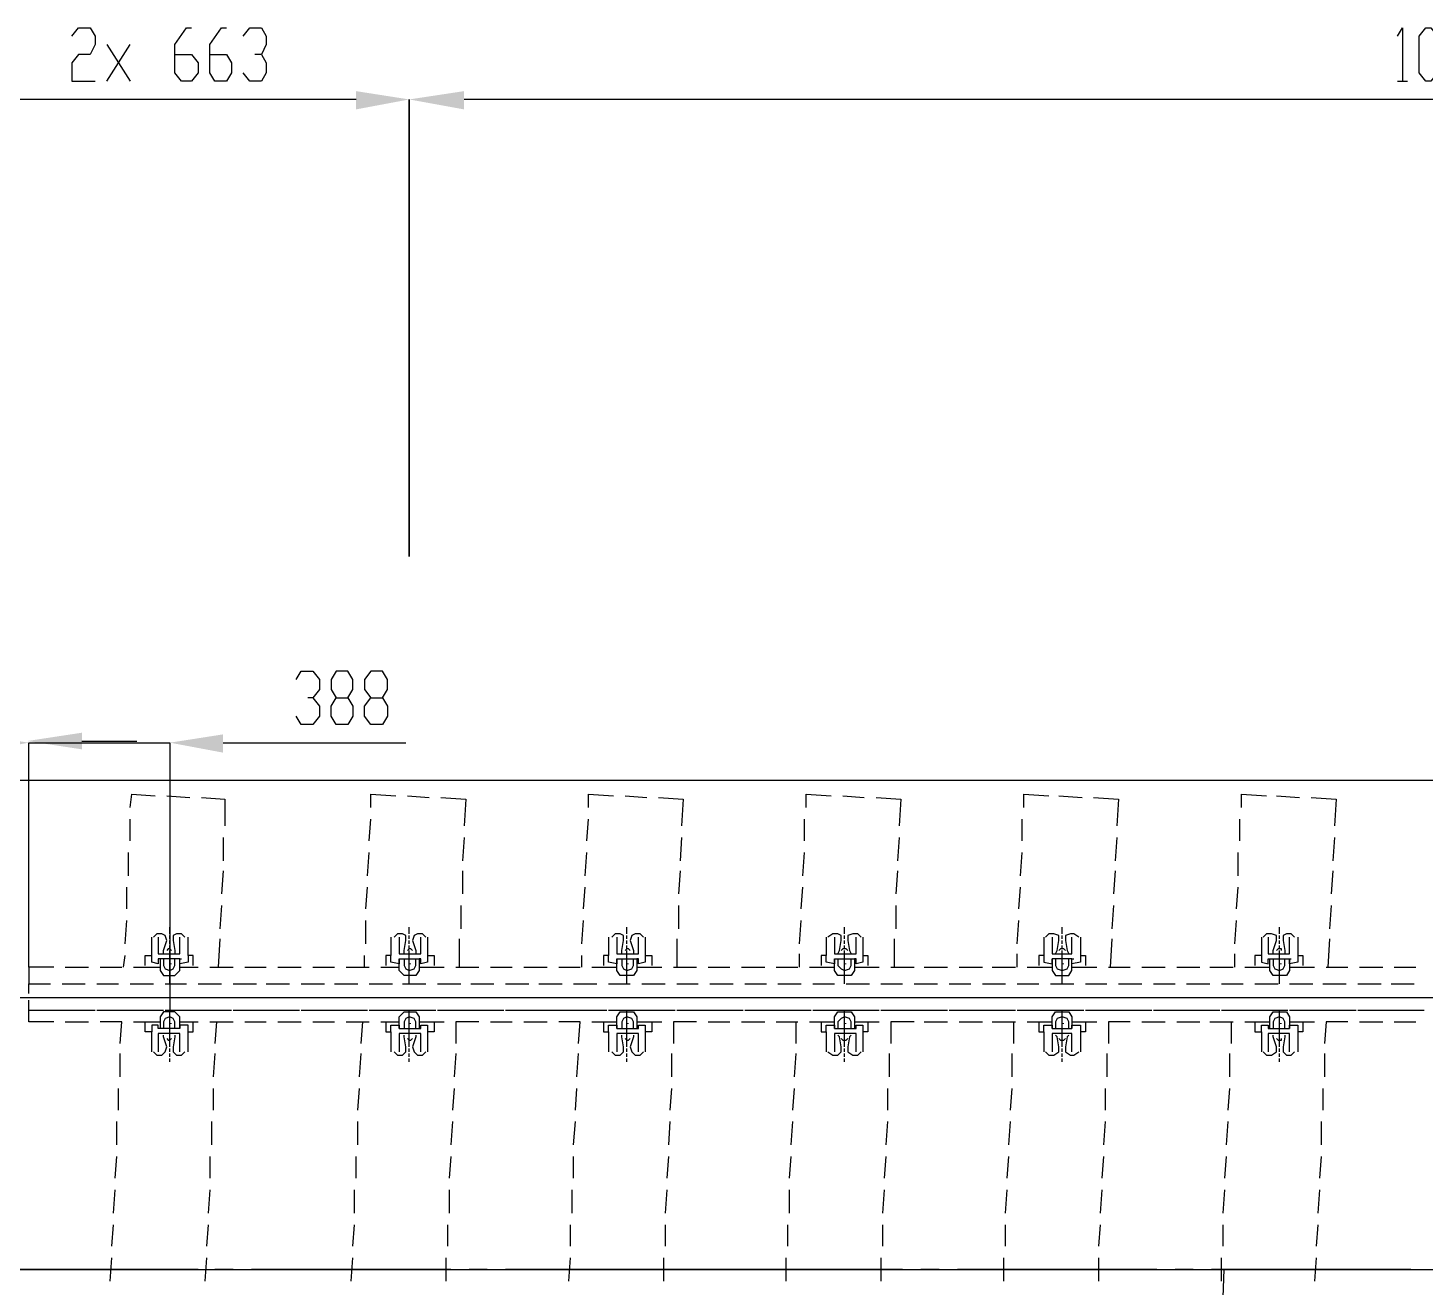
# Model space of a CAD drawing. Header units: millimetres. Extents: x -45 to 90, y -17 to 16.
# Drawn here: x 41.974 to 45.83, y -0.048 to 3.424 of the extents above; entities that cross this region are included whole.
import ezdxf

# ---------------------------------------------------------------- set-up
doc = ezdxf.new("R2010")
doc.units = ezdxf.units.MM
doc.layers.add('PDF_Geometry', color=7, linetype='Continuous')
doc.layers.add('PDF_Solid Fills', color=7, linetype='Continuous')

msp = doc.modelspace()

# ---------------------------------------------------------------- linework, layer by layer
at = {"color": 5}
msp.add_line((0, 1.35), (53.4325, 1.35), dxfattribs=at)
at = {"color": 2}
for p, q in [((0, 0.75), (53.4325, 0.75)), ((0, 0), (53.4325, 0)), ((0, 0), (42.783, 0))]:
    msp.add_line(p, q, dxfattribs=at)
at = {"color": 6}
msp.add_lwpolyline([(29.1661, -1.3506), (29.1986, 0.45), (32.6939, 0.2287), (32.6939, 1.2372), (41.2932, 1.2372), (41.2932, 0), (45.2746, 0), (45.1993, -2.1005), (41.2248, -1.7678), (41.1144, -3.1159), (32.554, -2.4665), (32.6324, -1.35)], close=True, dxfattribs=at)
at = {"layer": 'PDF_Geometry', "lineweight": 25}
for points in [[(42.096, 3.4014), (42.1143, 3.4243), (42.1464, 3.4243), (42.1601, 3.4014), (42.1601, 3.3785), (42.1464, 3.351), (42.1143, 3.351), (42.096, 3.3281), (42.096, 3.2776), (42.1601, 3.2776)], [(42.3802, 3.351), (42.426, 3.351), (42.4444, 3.3281), (42.4444, 3.3006), (42.426, 3.2776), (42.3985, 3.2776), (42.3802, 3.3006), (42.3802, 3.3785), (42.4123, 3.4243), (42.426, 3.4243)], [(42.4764, 3.351), (42.5223, 3.351), (42.536, 3.3281), (42.536, 3.3006), (42.5223, 3.2776), (42.4902, 3.2776), (42.4764, 3.3006), (42.4764, 3.3785), (42.5085, 3.4243), (42.5223, 3.4243)], [(42.5681, 3.4014), (42.5865, 3.4243), (42.6186, 3.4243), (42.6323, 3.4014), (42.6323, 3.3785), (42.6186, 3.351), (42.6002, 3.351)], [(45.7541, 3.4014), (45.7678, 3.4243), (45.7678, 3.2776)], [(42.1922, 3.2776), (42.2564, 3.3785)], [(42.1922, 3.3785), (42.2564, 3.2776)], [(42.6186, 3.351), (42.6323, 3.3281), (42.6323, 3.3006), (42.6186, 3.2776), (42.5865, 3.2776), (42.5681, 3.3006)], [(45.7541, 3.2776), (45.7816, 3.2776)], [(42.8799, 3.2272), (41.853, 3.2272)], [(48.8759, 3.2272), (43.1778, 3.2272)], [(42.7148, 1.6276), (42.7286, 1.6503), (42.7607, 1.6503), (42.779, 1.6276), (42.779, 1.5999), (42.7607, 1.5769), (42.7469, 1.5769)], [(42.8569, 1.5769), (42.8707, 1.554), (42.8707, 1.5265), (42.8569, 1.5036), (42.8248, 1.5036), (42.8111, 1.5265), (42.8111, 1.554), (42.8248, 1.5769), (42.8569, 1.5769), (42.8707, 1.5999), (42.8707, 1.6276), (42.8569, 1.6503), (42.8248, 1.6503), (42.8111, 1.6276), (42.8111, 1.5999), (42.8248, 1.5769)], [(42.9532, 1.5769), (42.9669, 1.554), (42.9669, 1.5265), (42.9532, 1.5036), (42.9211, 1.5036), (42.9028, 1.5265), (42.9028, 1.554), (42.9211, 1.5769), (42.9532, 1.5769), (42.9669, 1.5999), (42.9669, 1.6276), (42.9532, 1.6503), (42.9211, 1.6503), (42.9028, 1.6276), (42.9028, 1.5999), (42.9211, 1.5769)], [(42.7607, 1.5769), (42.779, 1.554), (42.779, 1.5265), (42.7607, 1.5036), (42.7286, 1.5036), (42.7148, 1.5265)], [(41.9768, 0.8343), (41.9768, 1.4532), (42.3664, 1.4532), (42.3664, 0.7151)], [(42.1235, 1.4577), (42.2747, 1.4577)], [(42.5131, 1.4532), (43.0174, 1.4532)], [(42.2564, 1.2744), (42.261, 1.3111), (42.3252, 1.3065)], [(42.9211, 1.2744), (42.9211, 1.3111), (42.9899, 1.3065)], [(43.5216, 1.2744), (43.5216, 1.3111), (43.5904, 1.3065)], [(44.1221, 1.2744), (44.1221, 1.3111), (44.1909, 1.3065)], [(44.7227, 1.2744), (44.7227, 1.3111), (44.7914, 1.3065)], [(45.3232, 1.2744), (45.3232, 1.3111), (45.3919, 1.3065)], [(42.3573, 1.3065), (42.4214, 1.3019)], [(42.4535, 1.3019), (42.5177, 1.2973), (42.5177, 1.224)], [(43.0218, 1.3065), (43.0816, 1.3019)], [(43.1136, 1.3019), (43.1824, 1.2973), (43.1778, 1.224)], [(43.6225, 1.3065), (43.6821, 1.3019)], [(43.7142, 1.3019), (43.7829, 1.2973), (43.7783, 1.224)], [(44.223, 1.3065), (44.2824, 1.3019)], [(44.3147, 1.3019), (44.3834, 1.2973), (44.3789, 1.224)], [(44.8189, 1.3065), (44.8831, 1.3019)], [(44.9152, 1.3019), (44.984, 1.2973), (44.9794, 1.224)], [(45.4195, 1.3065), (45.4836, 1.3019)], [(45.5157, 1.3019), (45.5845, 1.2973), (45.5799, 1.224)], [(42.2564, 1.1827), (42.2564, 1.2423)], [(42.9165, 1.1827), (42.9211, 1.2423)], [(43.517, 1.1827), (43.5216, 1.2423)], [(44.1176, 1.1827), (44.1176, 1.2423)], [(44.7181, 1.1827), (44.7181, 1.2423)], [(45.3186, 1.1827), (45.3186, 1.2423)], [(42.5131, 1.1919), (42.5131, 1.1277)], [(43.1778, 1.1919), (43.1732, 1.1277)], [(43.7783, 1.1919), (43.7738, 1.1277)], [(44.3789, 1.1919), (44.3743, 1.1277)], [(44.9794, 1.1919), (44.9748, 1.1277)], [(45.5799, 1.1919), (45.5753, 1.1277)], [(42.2518, 1.0864), (42.2518, 1.1506)], [(42.9119, 1.0864), (42.9165, 1.1506)], [(43.5125, 1.0864), (43.517, 1.1506)], [(44.113, 1.0864), (44.1176, 1.1506)], [(44.7135, 1.0864), (44.7181, 1.1506)], [(45.3138, 1.0864), (45.3138, 1.1506)], [(42.5131, 1.1002), (42.5085, 1.036)], [(43.1732, 1.1002), (43.1732, 1.036)], [(43.7738, 1.1002), (43.7692, 1.036)], [(44.3743, 1.1002), (44.3697, 1.036)], [(44.9748, 1.1002), (44.97, 1.036)], [(45.5753, 1.1002), (45.5707, 1.036)], [(42.2472, 0.9948), (42.2472, 1.0545)], [(42.9072, 0.9948), (42.9119, 1.0545)], [(43.5079, 0.9948), (43.5125, 1.0545)], [(44.1084, 0.9948), (44.113, 1.0545)], [(44.7089, 0.9948), (44.7135, 1.0545)], [(45.3094, 0.9948), (45.3138, 1.0545)], [(42.5085, 1.0039), (42.504, 0.9399)], [(43.1686, 1.0039), (43.1686, 0.9399)], [(43.7692, 1.0039), (43.7692, 0.9399)], [(44.3697, 1.0039), (44.3697, 0.9399)], [(44.97, 1.0039), (44.9656, 0.9399)], [(45.5707, 1.0039), (45.5661, 0.9399)], [(42.2427, 0.8985), (42.2472, 0.9627)], [(42.3481, 0.871), (42.3481, 0.8802), (42.3573, 0.9077), (42.3527, 0.9214), (42.3435, 0.926), (42.3298, 0.926), (42.3206, 0.9168)], [(42.3664, 0.926), (42.3664, 0.9352), (42.3664, 0.9399), (42.3664, 0.9443)], [(42.4077, 0.9168), (42.3985, 0.926), (42.3848, 0.926), (42.3756, 0.9214), (42.3756, 0.9077), (42.3802, 0.8802), (42.3802, 0.871)], [(42.9072, 0.8985), (42.9072, 0.9627)], [(43.0128, 0.871), (43.0128, 0.8802), (43.0174, 0.9077), (43.0174, 0.9214), (43.0082, 0.926), (42.9945, 0.926), (42.9853, 0.9168)], [(43.0265, 0.926), (43.0265, 0.9352), (43.0265, 0.9399), (43.0265, 0.9443)], [(43.0724, 0.9168), (43.0632, 0.926), (43.0495, 0.926), (43.0403, 0.9214), (43.0357, 0.9077), (43.0449, 0.8802), (43.0449, 0.871)], [(43.5033, 0.8985), (43.5079, 0.9627)], [(43.6133, 0.871), (43.6133, 0.8802), (43.6179, 0.9077), (43.6179, 0.9214), (43.6087, 0.926), (43.5948, 0.926), (43.5858, 0.9168)], [(43.6271, 0.926), (43.6271, 0.9352), (43.6271, 0.9399), (43.6271, 0.9443)], [(43.6729, 0.9168), (43.6637, 0.926), (43.65, 0.926), (43.6408, 0.9214), (43.6362, 0.9077), (43.6454, 0.8802), (43.6454, 0.871)], [(44.1038, 0.8985), (44.1084, 0.9627)], [(44.2092, 0.871), (44.2138, 0.8802), (44.2184, 0.9077), (44.2184, 0.9214), (44.2092, 0.926), (44.1955, 0.926), (44.1817, 0.9168)], [(44.2276, 0.926), (44.2276, 0.9352), (44.2276, 0.9399), (44.2276, 0.9443)], [(44.2734, 0.9168), (44.2643, 0.926), (44.2505, 0.926), (44.2367, 0.9214), (44.2367, 0.9077), (44.2413, 0.8802), (44.2459, 0.871)], [(44.7043, 0.8985), (44.7089, 0.9627)], [(44.8098, 0.871), (44.8143, 0.8802), (44.8189, 0.9077), (44.8189, 0.9214), (44.8052, 0.926), (44.7914, 0.926), (44.7823, 0.9168)], [(44.8281, 0.926), (44.8281, 0.9352), (44.8281, 0.9399), (44.8281, 0.9443)], [(44.8739, 0.9168), (44.8602, 0.926), (44.851, 0.926), (44.8373, 0.9214), (44.8373, 0.9077), (44.8419, 0.8802), (44.8464, 0.871)], [(45.3048, 0.8985), (45.3094, 0.9627)], [(45.4103, 0.871), (45.4103, 0.8802), (45.4195, 0.9077), (45.4195, 0.9214), (45.4057, 0.926), (45.3919, 0.926), (45.3828, 0.9168)], [(45.4284, 0.926), (45.4284, 0.9352), (45.4284, 0.9399), (45.4284, 0.9443)], [(45.4699, 0.9168), (45.4607, 0.926), (45.447, 0.926), (45.4378, 0.9214), (45.4378, 0.9077), (45.4424, 0.8802), (45.4424, 0.871)], [(42.2977, 0.8389), (42.2977, 0.8664), (42.316, 0.8664), (42.316, 0.9168)], [(42.3341, 0.9168), (42.3341, 0.871), (42.3939, 0.871), (42.3939, 0.9168)], [(42.3664, 0.9122), (42.3664, 0.9214)], [(42.3664, 0.8985), (42.3664, 0.9077)], [(42.3664, 0.8847), (42.3664, 0.8939)], [(42.4306, 0.8389), (42.4306, 0.8664), (42.4169, 0.8664), (42.4169, 0.9168)], [(42.504, 0.9122), (42.4994, 0.8343)], [(42.9761, 0.9168), (42.9761, 0.8664), (42.9624, 0.8664), (42.9624, 0.8389)], [(42.999, 0.9168), (42.999, 0.871), (43.0586, 0.871), (43.0586, 0.9168)], [(43.0265, 0.9122), (43.0265, 0.9214)], [(43.0265, 0.8985), (43.0265, 0.9077)], [(43.0265, 0.8847), (43.0265, 0.8939)], [(43.077, 0.9168), (43.077, 0.8664), (43.0953, 0.8664), (43.0953, 0.8389)], [(43.1641, 0.9122), (43.1641, 0.8343)], [(43.5766, 0.9168), (43.5766, 0.8664), (43.5629, 0.8664), (43.5629, 0.8389)], [(43.5996, 0.9168), (43.5996, 0.871), (43.6592, 0.871), (43.6592, 0.9168)], [(43.6271, 0.9122), (43.6271, 0.9214)], [(43.6271, 0.8985), (43.6271, 0.9077)], [(43.6271, 0.8847), (43.6271, 0.8939)], [(43.6775, 0.9168), (43.6775, 0.8664), (43.6958, 0.8664), (43.6958, 0.8389)], [(43.7646, 0.9122), (43.7646, 0.8343)], [(44.1772, 0.9168), (44.1772, 0.8664), (44.1634, 0.8664), (44.1634, 0.8389)], [(44.2001, 0.9168), (44.2001, 0.871), (44.2597, 0.871), (44.2597, 0.9168)], [(44.2276, 0.9122), (44.2276, 0.9214)], [(44.2276, 0.8985), (44.2276, 0.9077)], [(44.2276, 0.8847), (44.2276, 0.8939)], [(44.278, 0.9168), (44.278, 0.8664), (44.2918, 0.8664), (44.2918, 0.8389)], [(44.3651, 0.9122), (44.3651, 0.8343)], [(44.7777, 0.9168), (44.7777, 0.8664), (44.7639, 0.8664), (44.7639, 0.8389)], [(44.8006, 0.9168), (44.8006, 0.871), (44.8554, 0.871), (44.8554, 0.9168)], [(44.8281, 0.9122), (44.8281, 0.9214)], [(44.8281, 0.8985), (44.8281, 0.9077)], [(44.8281, 0.8847), (44.8281, 0.8939)], [(44.8785, 0.9168), (44.8785, 0.8664), (44.8923, 0.8664), (44.8923, 0.8389)], [(44.9656, 0.9122), (44.961, 0.8343)], [(45.3782, 0.9168), (45.3782, 0.8664), (45.3599, 0.8664), (45.3599, 0.8389)], [(45.3965, 0.9168), (45.3965, 0.871), (45.4561, 0.871), (45.4561, 0.9168)], [(45.4284, 0.9122), (45.4284, 0.9214)], [(45.4284, 0.8985), (45.4284, 0.9077)], [(45.4284, 0.8847), (45.4284, 0.8939)], [(45.479, 0.9168), (45.479, 0.8664), (45.4928, 0.8664), (45.4928, 0.8389)], [(45.5661, 0.9122), (45.5616, 0.8343)], [(42.2381, 0.8343), (42.2427, 0.8664)], [(42.3389, 0.8572), (42.3389, 0.8253), (42.3481, 0.8114), (42.3802, 0.8114), (42.3939, 0.8253), (42.3939, 0.8572), (42.3389, 0.8572), (42.3341, 0.8572), (42.3341, 0.8435), (42.316, 0.8481), (42.316, 0.8664)], [(42.3481, 0.8572), (42.3481, 0.8389), (42.3527, 0.8297), (42.3664, 0.8253), (42.3756, 0.8297), (42.3802, 0.8389), (42.3802, 0.8572)], [(42.371, 0.8802), (42.3664, 0.8847), (42.3618, 0.8847), (42.3573, 0.8802)], [(42.3664, 0.7885), (42.3664, 0.8022), (42.3664, 0.816), (42.3664, 0.8297), (42.3664, 0.8435), (42.3664, 0.8526), (42.3664, 0.8664), (42.3664, 0.8802)], [(42.4169, 0.8664), (42.4169, 0.8481), (42.3939, 0.8435), (42.3939, 0.8572), (42.3985, 0.8572)], [(42.9028, 0.8343), (42.9028, 0.8664)], [(43.077, 0.8664), (43.077, 0.8481), (43.0586, 0.8435), (43.0586, 0.8572), (43.054, 0.8572), (43.054, 0.8253), (43.0449, 0.8114), (43.0128, 0.8114), (42.999, 0.8253), (42.999, 0.8572), (42.999, 0.8435), (42.9761, 0.8481), (42.9761, 0.8664)], [(42.999, 0.8572), (43.054, 0.8572)], [(43.0128, 0.8572), (43.0128, 0.8389), (43.0174, 0.8297), (43.0265, 0.8253), (43.0403, 0.8297), (43.0449, 0.8389), (43.0449, 0.8572)], [(43.0357, 0.8802), (43.0311, 0.8847), (43.0265, 0.8847), (43.0218, 0.8802)], [(43.0265, 0.7885), (43.0265, 0.8022), (43.0265, 0.816), (43.0265, 0.8297), (43.0265, 0.8435), (43.0265, 0.8526), (43.0265, 0.8664), (43.0265, 0.8802)], [(43.5033, 0.8343), (43.5033, 0.8664)], [(43.6775, 0.8664), (43.6775, 0.8481), (43.6592, 0.8435), (43.6592, 0.8572), (43.6546, 0.8572), (43.6546, 0.8253), (43.6454, 0.8114), (43.6087, 0.8114), (43.5996, 0.8253), (43.5996, 0.8572), (43.5996, 0.8435), (43.5766, 0.8481), (43.5766, 0.8664)], [(43.5996, 0.8572), (43.6546, 0.8572)], [(43.6133, 0.8572), (43.6133, 0.8389), (43.6179, 0.8297), (43.6271, 0.8253), (43.6408, 0.8297), (43.6454, 0.8389), (43.6454, 0.8572)], [(43.6362, 0.8802), (43.6316, 0.8847), (43.6271, 0.8847), (43.6225, 0.8802)], [(43.6271, 0.7885), (43.6271, 0.8022), (43.6271, 0.816), (43.6271, 0.8297), (43.6271, 0.8435), (43.6271, 0.8526), (43.6271, 0.8664), (43.6271, 0.8802)], [(44.1038, 0.8343), (44.1038, 0.871)], [(44.278, 0.8664), (44.278, 0.8481), (44.2597, 0.8435), (44.2597, 0.8572), (44.2551, 0.8572), (44.2551, 0.8253), (44.2459, 0.8114), (44.2092, 0.8114), (44.2001, 0.8253), (44.2001, 0.8572), (44.2001, 0.8435), (44.1772, 0.8481), (44.1772, 0.8664)], [(44.2001, 0.8572), (44.2551, 0.8572)], [(44.2092, 0.8572), (44.2092, 0.8389), (44.2184, 0.8297), (44.2276, 0.8253), (44.2413, 0.8297), (44.2459, 0.8389), (44.2459, 0.8572)], [(44.2367, 0.8802), (44.2322, 0.8847), (44.223, 0.8847), (44.2184, 0.8802)], [(44.2276, 0.7885), (44.2276, 0.8022), (44.2276, 0.816), (44.2276, 0.8297), (44.2276, 0.8435), (44.2276, 0.8526), (44.2276, 0.8664), (44.2276, 0.8802)], [(44.7043, 0.8343), (44.7043, 0.871)], [(44.7777, 0.8664), (44.7777, 0.8481), (44.8006, 0.8435), (44.8006, 0.8572), (44.8006, 0.8253), (44.8098, 0.8114), (44.8464, 0.8114), (44.8554, 0.8253), (44.8554, 0.8572), (44.8006, 0.8572)], [(44.8098, 0.8572), (44.8098, 0.8389), (44.8143, 0.8297), (44.8281, 0.8253), (44.8419, 0.8297), (44.8464, 0.8389), (44.8464, 0.8572)], [(44.8373, 0.8802), (44.8327, 0.8847), (44.8235, 0.8847), (44.8189, 0.8802)], [(44.8281, 0.7885), (44.8281, 0.8022), (44.8281, 0.816), (44.8281, 0.8297), (44.8281, 0.8435), (44.8281, 0.8526), (44.8281, 0.8664), (44.8281, 0.8802)], [(44.8785, 0.8664), (44.8785, 0.8481), (44.8554, 0.8435), (44.8554, 0.8572), (44.8602, 0.8572)], [(45.3048, 0.8343), (45.3048, 0.871)], [(45.3782, 0.8664), (45.3782, 0.8481), (45.3965, 0.8435), (45.3965, 0.8572), (45.4011, 0.8572), (45.4561, 0.8572), (45.4561, 0.8253), (45.447, 0.8114), (45.4103, 0.8114), (45.4011, 0.8253), (45.4011, 0.8572)], [(45.4103, 0.8572), (45.4103, 0.8389), (45.4149, 0.8297), (45.4284, 0.8253), (45.4378, 0.8297), (45.4424, 0.8389), (45.4424, 0.8572)], [(45.4332, 0.8802), (45.4332, 0.8847), (45.424, 0.8847), (45.4195, 0.8802)], [(45.4284, 0.7885), (45.4284, 0.8022), (45.4284, 0.816), (45.4284, 0.8297), (45.4284, 0.8435), (45.4284, 0.8526), (45.4284, 0.8664), (45.4284, 0.8802)], [(45.479, 0.8664), (45.479, 0.8481), (45.4561, 0.8435), (45.4561, 0.8572), (45.4607, 0.8572)], [(42.0455, 0.8343), (41.9768, 0.8343), (41.9768, 0.8253), (41.9768, 0.7885), (42.0364, 0.7885)], [(42.0776, 0.8343), (42.1418, 0.8343)], [(42.1739, 0.8343), (42.2335, 0.8343)], [(42.2656, 0.8343), (42.3389, 0.8343)], [(42.3939, 0.8343), (42.4444, 0.8343)], [(42.4764, 0.8343), (42.5406, 0.8343)], [(42.5727, 0.8343), (42.6323, 0.8343)], [(42.6644, 0.8343), (42.7286, 0.8343)], [(42.7607, 0.8343), (42.8203, 0.8343)], [(42.8523, 0.8343), (42.9165, 0.8343)], [(42.9486, 0.8343), (42.999, 0.8343)], [(43.054, 0.8343), (43.1228, 0.8343)], [(43.1549, 0.8343), (43.2191, 0.8343)], [(43.251, 0.8343), (43.3108, 0.8343)], [(43.3428, 0.8343), (43.407, 0.8343)], [(43.4391, 0.8343), (43.4987, 0.8343)], [(43.5308, 0.8343), (43.5996, 0.8343)], [(43.6546, 0.8343), (43.7233, 0.8343)], [(43.7554, 0.8343), (43.8196, 0.8343)], [(43.8517, 0.8343), (43.9113, 0.8343)], [(43.9434, 0.8343), (44.0075, 0.8343)], [(44.0396, 0.8343), (44.0992, 0.8343)], [(44.1313, 0.8343), (44.2001, 0.8343)], [(44.2551, 0.8343), (44.3238, 0.8343)], [(44.3559, 0.8343), (44.4201, 0.8343)], [(44.4476, 0.8343), (44.5116, 0.8343)], [(44.5439, 0.8343), (44.6081, 0.8343)], [(44.6356, 0.8343), (44.6997, 0.8343)], [(44.7318, 0.8343), (44.8006, 0.8343)], [(44.8554, 0.8343), (44.9244, 0.8343)], [(44.9565, 0.8343), (45.016, 0.8343)], [(45.0481, 0.8343), (45.1123, 0.8343)], [(45.1444, 0.8343), (45.2086, 0.8343)], [(45.2361, 0.8343), (45.3003, 0.8343)], [(45.3324, 0.8343), (45.4011, 0.8343)], [(45.4561, 0.8343), (45.5249, 0.8343)], [(45.557, 0.8343), (45.6166, 0.8343)], [(45.6487, 0.8343), (45.7128, 0.8343)], [(45.7449, 0.8343), (45.8045, 0.8343)], [(41.9768, 0.761), (41.9768, 0.7885)], [(42.0685, 0.7885), (42.1326, 0.7885)], [(42.1647, 0.7885), (42.2243, 0.7885)], [(42.2564, 0.7885), (42.3206, 0.7885)], [(42.3527, 0.7885), (42.4123, 0.7885)], [(42.4444, 0.7885), (42.5085, 0.7885)], [(42.5406, 0.7885), (42.6048, 0.7885)], [(42.6323, 0.7885), (42.6965, 0.7885)], [(42.7286, 0.7885), (42.7926, 0.7885)], [(42.8203, 0.7885), (42.8844, 0.7885)], [(42.9165, 0.7885), (42.9807, 0.7885)], [(43.0082, 0.7885), (43.0724, 0.7885)], [(43.1045, 0.7885), (43.1686, 0.7885)], [(43.1962, 0.7885), (43.2603, 0.7885)], [(43.2924, 0.7885), (43.3566, 0.7885)], [(43.3841, 0.7885), (43.4483, 0.7885)], [(43.4802, 0.7885), (43.5445, 0.7885)], [(43.5766, 0.7885), (43.6362, 0.7885)], [(43.6683, 0.7885), (43.7325, 0.7885)], [(43.7646, 0.7885), (43.824, 0.7885)], [(43.8563, 0.7885), (43.9204, 0.7885)], [(43.9525, 0.7885), (44.0121, 0.7885)], [(44.0442, 0.7885), (44.1084, 0.7885)], [(44.1405, 0.7885), (44.2001, 0.7885)], [(44.2322, 0.7885), (44.2963, 0.7885)], [(44.3284, 0.7885), (44.388, 0.7885)], [(44.4201, 0.7885), (44.4843, 0.7885)], [(44.5164, 0.7885), (44.576, 0.7885)], [(44.6081, 0.7885), (44.6722, 0.7885)], [(44.7043, 0.7885), (44.7639, 0.7885)], [(44.796, 0.7885), (44.8602, 0.7885)], [(44.8923, 0.7885), (44.9519, 0.7885)], [(44.984, 0.7885), (45.0481, 0.7885)], [(45.0802, 0.7885), (45.1398, 0.7885)], [(45.1719, 0.7885), (45.2361, 0.7885)], [(45.2682, 0.7885), (45.3278, 0.7885)], [(45.3599, 0.7885), (45.424, 0.7885)], [(45.4561, 0.7885), (45.5203, 0.7885)], [(45.5478, 0.7885), (45.612, 0.7885)], [(45.6441, 0.7885), (45.7083, 0.7885)], [(45.7358, 0.7885), (45.7999, 0.7885)], [(41.9768, 0.7151), (41.9768, 0.7426)], [(42.0455, 0.683), (41.9768, 0.683), (41.9768, 0.6876), (41.9768, 0.7151), (42.0364, 0.7151)], [(42.0318, 0.7151), (42.0685, 0.7151), (42.1326, 0.7151)], [(42.0822, 0.7151), (42.1143, 0.7151)], [(42.1281, 0.7151), (42.1601, 0.7151)], [(42.1647, 0.7151), (42.2243, 0.7151), (42.2564, 0.7151), (42.3206, 0.7151)], [(42.1785, 0.7151), (42.2106, 0.7151)], [(42.2702, 0.7151), (42.3023, 0.7151)], [(42.316, 0.7151), (42.3481, 0.7151)], [(42.3939, 0.6647), (42.3939, 0.6968), (42.3802, 0.7107), (42.3481, 0.7107), (42.3389, 0.6968), (42.3389, 0.6647)], [(42.3802, 0.6647), (42.3802, 0.683), (42.3756, 0.6922), (42.3664, 0.6968), (42.3527, 0.6922), (42.3481, 0.683), (42.3481, 0.6647)], [(42.3527, 0.7151), (42.4123, 0.7151), (42.4444, 0.7151), (42.5085, 0.7151), (42.536, 0.7151)], [(42.3664, 0.6143), (42.3664, 0.6234), (42.3664, 0.628), (42.3664, 0.6372), (42.3664, 0.6418), (42.3664, 0.6509), (42.3664, 0.6555), (42.3664, 0.6647), (42.3664, 0.6693), (42.3664, 0.6784), (42.3664, 0.6876), (42.3664, 0.6922), (42.3664, 0.7014), (42.3664, 0.706), (42.3664, 0.7151), (42.3985, 0.7151)], [(42.4581, 0.7151), (42.4902, 0.7151)], [(42.5406, 0.7151), (42.6048, 0.7151)], [(42.5544, 0.7151), (42.5865, 0.7151)], [(42.6002, 0.7151), (42.6323, 0.7151), (42.6965, 0.7151), (42.724, 0.7151)], [(42.6461, 0.7151), (42.678, 0.7151)], [(42.7286, 0.7151), (42.7926, 0.7151)], [(42.7423, 0.7151), (42.7744, 0.7151)], [(42.7882, 0.7151), (42.8203, 0.7151), (42.8844, 0.7151), (42.9119, 0.7151)], [(42.834, 0.7151), (42.8661, 0.7151)], [(42.9165, 0.7151), (42.9807, 0.7151)], [(42.9303, 0.7151), (42.9624, 0.7151)], [(42.9761, 0.7151), (43.0082, 0.7151), (43.0724, 0.7151), (43.0999, 0.7151)], [(42.9761, 0.6555), (42.9761, 0.6739), (42.999, 0.6739), (42.999, 0.6647), (42.999, 0.6968), (43.0128, 0.7107), (43.0449, 0.7107), (43.054, 0.6968), (43.054, 0.6647)], [(43.0449, 0.6647), (43.0449, 0.683), (43.0403, 0.6922), (43.0265, 0.6968), (43.0174, 0.6922), (43.0128, 0.683), (43.0128, 0.6647)], [(43.0218, 0.7151), (43.054, 0.7151)], [(43.0265, 0.6143), (43.0265, 0.6234), (43.0265, 0.628), (43.0265, 0.6372), (43.0265, 0.6418), (43.0265, 0.6509), (43.0265, 0.6555), (43.0265, 0.6647), (43.0265, 0.6693), (43.0265, 0.6784), (43.0265, 0.6876), (43.0265, 0.6922), (43.0265, 0.7014), (43.0265, 0.706), (43.0265, 0.7151), (43.0311, 0.7151)], [(43.1045, 0.7151), (43.1686, 0.7151)], [(43.1182, 0.7151), (43.1503, 0.7151)], [(43.1641, 0.7151), (43.1962, 0.7151), (43.2603, 0.7151), (43.2878, 0.7151)], [(43.2099, 0.7151), (43.242, 0.7151)], [(43.2924, 0.7151), (43.3566, 0.7151)], [(43.3062, 0.7151), (43.3383, 0.7151)], [(43.352, 0.7151), (43.3841, 0.7151), (43.4483, 0.7151), (43.4802, 0.7151), (43.5445, 0.7151)], [(43.3979, 0.7151), (43.4299, 0.7151)], [(43.4941, 0.7151), (43.5262, 0.7151)], [(43.54, 0.7151), (43.5721, 0.7151)], [(43.5766, 0.7151), (43.6362, 0.7151), (43.6683, 0.7151), (43.7325, 0.7151)], [(43.5766, 0.6555), (43.5766, 0.6739), (43.5996, 0.6739), (43.5996, 0.6647), (43.5996, 0.6968), (43.6087, 0.7107), (43.6454, 0.7107), (43.6546, 0.6968), (43.6546, 0.6647)], [(43.5858, 0.7151), (43.6179, 0.7151)], [(43.6454, 0.6647), (43.6454, 0.683), (43.6408, 0.6922), (43.6271, 0.6968), (43.6179, 0.6922), (43.6133, 0.683), (43.6133, 0.6647)], [(43.6271, 0.6143), (43.6271, 0.6234), (43.6271, 0.628), (43.6271, 0.6372), (43.6271, 0.6418), (43.6271, 0.6509), (43.6271, 0.6555), (43.6271, 0.6647), (43.6271, 0.6693), (43.6271, 0.6784), (43.6271, 0.6876), (43.6271, 0.6922), (43.6271, 0.7014), (43.6271, 0.706), (43.6271, 0.7151), (43.6316, 0.7151)], [(43.6821, 0.7151), (43.7142, 0.7151)], [(43.7279, 0.7151), (43.76, 0.7151)], [(43.7646, 0.7151), (43.824, 0.7151), (43.8563, 0.7151), (43.9204, 0.7151)], [(43.7738, 0.7151), (43.8058, 0.7151)], [(43.87, 0.7151), (43.9021, 0.7151)], [(43.9159, 0.7151), (43.948, 0.7151)], [(43.9525, 0.7151), (44.0121, 0.7151), (44.0442, 0.7151), (44.1084, 0.7151)], [(43.9663, 0.7151), (43.9938, 0.7151)], [(44.058, 0.7151), (44.0901, 0.7151)], [(44.1038, 0.7151), (44.1359, 0.7151)], [(44.1405, 0.7151), (44.2001, 0.7151), (44.2322, 0.7151), (44.2963, 0.7151)], [(44.1542, 0.7151), (44.1817, 0.7151)], [(44.1772, 0.6555), (44.1772, 0.6739), (44.2001, 0.6739), (44.2001, 0.6647), (44.2001, 0.6968), (44.2092, 0.7107), (44.2459, 0.7107), (44.2551, 0.6968), (44.2551, 0.6647)], [(44.2459, 0.6647), (44.2459, 0.683), (44.2413, 0.6922), (44.2276, 0.6968), (44.2184, 0.6922), (44.2092, 0.683), (44.2092, 0.6647)], [(44.2276, 0.6143), (44.2276, 0.6234), (44.2276, 0.628), (44.2276, 0.6372), (44.2276, 0.6418), (44.2276, 0.6509), (44.2276, 0.6555), (44.2276, 0.6647), (44.2276, 0.6693), (44.2276, 0.6784), (44.2276, 0.6876), (44.2276, 0.6922), (44.2276, 0.7014), (44.2276, 0.706), (44.2276, 0.7151), (44.2322, 0.7151)], [(44.2459, 0.7151), (44.278, 0.7151)], [(44.2918, 0.7151), (44.3238, 0.7151)], [(44.3284, 0.7151), (44.388, 0.7151), (44.4201, 0.7151), (44.4843, 0.7151)], [(44.3422, 0.7151), (44.3697, 0.7151)], [(44.4339, 0.7151), (44.466, 0.7151)], [(44.4797, 0.7151), (44.5116, 0.7151)], [(44.5164, 0.7151), (44.576, 0.7151), (44.6081, 0.7151), (44.6722, 0.7151)], [(44.5301, 0.7151), (44.5576, 0.7151)], [(44.6218, 0.7151), (44.6539, 0.7151)], [(44.6677, 0.7151), (44.6997, 0.7151)], [(44.7043, 0.7151), (44.7639, 0.7151), (44.796, 0.7151), (44.8602, 0.7151)], [(44.7181, 0.7151), (44.7456, 0.7151)], [(44.7777, 0.6555), (44.7777, 0.6739), (44.8006, 0.6739), (44.8006, 0.6647), (44.8006, 0.6968), (44.8098, 0.7107), (44.8464, 0.7107), (44.8554, 0.6968), (44.8554, 0.6647), (44.8554, 0.6739), (44.8785, 0.6739), (44.8785, 0.6555)], [(44.8098, 0.7151), (44.8419, 0.7151)], [(44.8464, 0.6647), (44.8464, 0.683), (44.8419, 0.6922), (44.8281, 0.6968), (44.8143, 0.6922), (44.8098, 0.683), (44.8098, 0.6647)], [(44.8281, 0.6143), (44.8281, 0.6234), (44.8281, 0.628), (44.8281, 0.6372), (44.8281, 0.6418), (44.8281, 0.6509), (44.8281, 0.6555), (44.8281, 0.6647), (44.8281, 0.6693), (44.8281, 0.6784), (44.8281, 0.6876), (44.8281, 0.6922), (44.8281, 0.7014), (44.8281, 0.706), (44.8281, 0.7151), (44.8327, 0.7151)], [(44.8554, 0.7151), (44.8877, 0.7151)], [(44.8923, 0.7151), (44.9519, 0.7151), (44.984, 0.7151), (45.0481, 0.7151)], [(44.906, 0.7151), (44.9335, 0.7151)], [(44.9977, 0.7151), (45.0298, 0.7151)], [(45.0436, 0.7151), (45.0756, 0.7151)], [(45.0802, 0.7151), (45.1398, 0.7151), (45.1719, 0.7151), (45.2361, 0.7151)], [(45.094, 0.7151), (45.1261, 0.7151)], [(45.1857, 0.7151), (45.2178, 0.7151)], [(45.2315, 0.7151), (45.2636, 0.7151)], [(45.2682, 0.7151), (45.3278, 0.7151), (45.3599, 0.7151), (45.424, 0.7151)], [(45.2819, 0.7151), (45.3138, 0.7151)], [(45.3736, 0.7151), (45.4057, 0.7151)], [(45.3782, 0.6555), (45.3782, 0.6739), (45.3965, 0.6739), (45.3965, 0.6647), (45.4011, 0.6647), (45.4011, 0.6968), (45.4103, 0.7107), (45.447, 0.7107), (45.4561, 0.6968), (45.4561, 0.6647), (45.4561, 0.6739), (45.479, 0.6739), (45.479, 0.6555)], [(45.4424, 0.6647), (45.4424, 0.683), (45.4378, 0.6922), (45.4284, 0.6968), (45.4149, 0.6922), (45.4103, 0.683), (45.4103, 0.6647)], [(45.4195, 0.7151), (45.4515, 0.7151)], [(45.4284, 0.6143), (45.4284, 0.6234), (45.4284, 0.628), (45.4284, 0.6372), (45.4284, 0.6418), (45.4284, 0.6509), (45.4284, 0.6555), (45.4284, 0.6647), (45.4284, 0.6693), (45.4284, 0.6784), (45.4284, 0.6876), (45.4284, 0.6922), (45.4284, 0.7014), (45.4284, 0.706), (45.4284, 0.7151), (45.4332, 0.7151)], [(45.4561, 0.7151), (45.5203, 0.7151)], [(45.4699, 0.7151), (45.502, 0.7151)], [(45.5157, 0.7151), (45.5478, 0.7151), (45.612, 0.7151), (45.6395, 0.7151)], [(45.5616, 0.7151), (45.5936, 0.7151)], [(45.6441, 0.7151), (45.7083, 0.7151)], [(45.6576, 0.7151), (45.6899, 0.7151)], [(45.7037, 0.7151), (45.7358, 0.7151), (45.7999, 0.7151), (45.8274, 0.7151)], [(45.7495, 0.7151), (45.7816, 0.7151)], [(42.0776, 0.683), (42.1418, 0.683)], [(42.2289, 0.6234), (42.2335, 0.683), (42.1739, 0.683)], [(42.2656, 0.683), (42.3389, 0.683)], [(42.316, 0.6005), (42.316, 0.6555), (42.2977, 0.6555), (42.2977, 0.683)], [(42.4169, 0.6555), (42.4169, 0.6739), (42.3939, 0.6739), (42.3939, 0.6647), (42.3389, 0.6647), (42.3341, 0.6647), (42.3341, 0.6739), (42.316, 0.6739), (42.316, 0.6555)], [(42.3939, 0.683), (42.4444, 0.683)], [(42.4169, 0.6005), (42.4169, 0.6555), (42.4306, 0.6555), (42.4306, 0.683)], [(42.4764, 0.683), (42.5406, 0.683)], [(42.4948, 0.683), (42.4902, 0.6234)], [(42.5727, 0.683), (42.6323, 0.683)], [(42.6644, 0.683), (42.7286, 0.683)], [(42.7607, 0.683), (42.8203, 0.683)], [(42.8523, 0.683), (42.9165, 0.683)], [(42.8936, 0.6234), (42.8982, 0.683)], [(42.9486, 0.683), (42.999, 0.683)], [(42.9624, 0.683), (42.9624, 0.6555), (42.9761, 0.6555), (42.9761, 0.6005)], [(42.999, 0.6647), (43.054, 0.6647), (43.0586, 0.6647), (43.0586, 0.6739), (43.077, 0.6739), (43.077, 0.6555)], [(43.054, 0.683), (43.1228, 0.683)], [(43.0953, 0.683), (43.0953, 0.6555), (43.077, 0.6555), (43.077, 0.6005)], [(43.2191, 0.683), (43.1549, 0.683), (43.1549, 0.6234)], [(43.251, 0.683), (43.3108, 0.683)], [(43.3428, 0.683), (43.407, 0.683)], [(43.4941, 0.6234), (43.4987, 0.683), (43.4391, 0.683)], [(43.5308, 0.683), (43.5996, 0.683)], [(43.5629, 0.683), (43.5629, 0.6555), (43.5766, 0.6555), (43.5766, 0.6005)], [(43.5996, 0.6647), (43.6546, 0.6647), (43.6592, 0.6647), (43.6592, 0.6739), (43.6775, 0.6739), (43.6775, 0.6555)], [(43.6546, 0.683), (43.7233, 0.683)], [(43.6958, 0.683), (43.6958, 0.6555), (43.6775, 0.6555), (43.6775, 0.6005)], [(43.8196, 0.683), (43.7554, 0.683), (43.7554, 0.6234)], [(43.8517, 0.683), (43.9113, 0.683)], [(43.9434, 0.683), (44.0075, 0.683)], [(44.0396, 0.683), (44.0992, 0.683)], [(44.0946, 0.6234), (44.0946, 0.683)], [(44.1313, 0.683), (44.2001, 0.683)], [(44.1634, 0.683), (44.1634, 0.6555), (44.1772, 0.6555), (44.1772, 0.6005)], [(44.2001, 0.6647), (44.2551, 0.6647), (44.2597, 0.6647), (44.2597, 0.6739), (44.278, 0.6739), (44.278, 0.6555)], [(44.2551, 0.683), (44.3238, 0.683)], [(44.2918, 0.683), (44.2918, 0.6555), (44.278, 0.6555), (44.278, 0.6005)], [(44.4201, 0.683), (44.3559, 0.683), (44.3559, 0.6234)], [(44.4476, 0.683), (44.5116, 0.683)], [(44.5439, 0.683), (44.6081, 0.683)], [(44.6356, 0.683), (44.6997, 0.683)], [(44.6952, 0.6234), (44.6952, 0.683)], [(44.7318, 0.683), (44.8006, 0.683)], [(44.7639, 0.683), (44.7639, 0.6555), (44.7777, 0.6555), (44.7777, 0.6005)], [(44.8006, 0.6647), (44.8554, 0.6647)], [(44.8554, 0.683), (44.9244, 0.683)], [(44.8923, 0.683), (44.8923, 0.6555), (44.8785, 0.6555), (44.8785, 0.6005)], [(45.016, 0.683), (44.9565, 0.683), (44.9565, 0.6234)], [(45.0481, 0.683), (45.1123, 0.683)], [(45.1444, 0.683), (45.2086, 0.683)], [(45.2361, 0.683), (45.3003, 0.683)], [(45.2957, 0.6234), (45.2957, 0.683)], [(45.3324, 0.683), (45.4011, 0.683)], [(45.3599, 0.683), (45.3599, 0.6555), (45.3782, 0.6555), (45.3782, 0.6005)], [(45.4011, 0.6647), (45.4561, 0.6647)], [(45.4561, 0.683), (45.5249, 0.683)], [(45.4928, 0.683), (45.4928, 0.6555), (45.479, 0.6555), (45.479, 0.6005)], [(45.6166, 0.683), (45.557, 0.683), (45.5524, 0.6234)], [(45.6487, 0.683), (45.7128, 0.683)], [(45.7449, 0.683), (45.8045, 0.683)], [(42.3206, 0.6005), (42.3298, 0.5914), (42.3435, 0.5914), (42.3527, 0.6005), (42.3573, 0.6143), (42.3481, 0.6418), (42.3481, 0.6464)], [(42.3939, 0.6005), (42.3939, 0.6509), (42.3341, 0.6509), (42.3341, 0.6005)], [(42.3573, 0.6372), (42.3618, 0.6326), (42.3664, 0.6326), (42.371, 0.6372)], [(42.3802, 0.6464), (42.3802, 0.6418), (42.3756, 0.6143), (42.3756, 0.6005), (42.3848, 0.5914), (42.3985, 0.5914), (42.4077, 0.6005)], [(42.9853, 0.6005), (42.9945, 0.5914), (43.0082, 0.5914), (43.0174, 0.6005), (43.0174, 0.6143), (43.0128, 0.6418), (43.0128, 0.6464)], [(43.0586, 0.6005), (43.0586, 0.6509), (42.999, 0.6509), (42.999, 0.6005)], [(43.0218, 0.6372), (43.0265, 0.6326), (43.0311, 0.6326), (43.0357, 0.6372)], [(43.0449, 0.6464), (43.0449, 0.6418), (43.0357, 0.6143), (43.0403, 0.6005), (43.0495, 0.5914), (43.0632, 0.5914), (43.0724, 0.6005)], [(43.5858, 0.6005), (43.5948, 0.5914), (43.6087, 0.5914), (43.6179, 0.6005), (43.6179, 0.6143), (43.6133, 0.6418), (43.6133, 0.6464)], [(43.6592, 0.6005), (43.6592, 0.6509), (43.5996, 0.6509), (43.5996, 0.6005)], [(43.6225, 0.6372), (43.6271, 0.6326), (43.6316, 0.6326), (43.6362, 0.6372)], [(43.6454, 0.6464), (43.6454, 0.6418), (43.6362, 0.6143), (43.6408, 0.6005), (43.65, 0.5914), (43.6637, 0.5914), (43.6729, 0.6005)], [(44.1817, 0.6005), (44.1955, 0.5914), (44.2092, 0.5914), (44.2184, 0.6005), (44.2184, 0.6143), (44.2138, 0.6418), (44.2092, 0.6464)], [(44.2597, 0.6005), (44.2597, 0.6509), (44.2001, 0.6509), (44.2001, 0.6005)], [(44.2184, 0.6372), (44.223, 0.6326), (44.2322, 0.6326), (44.2367, 0.6372)], [(44.2459, 0.6464), (44.2413, 0.6418), (44.2367, 0.6143), (44.2367, 0.6005), (44.2505, 0.5914), (44.2643, 0.5914), (44.2734, 0.6005)], [(44.7823, 0.6005), (44.7914, 0.5914), (44.8052, 0.5914), (44.8189, 0.6005), (44.8189, 0.6143), (44.8143, 0.6418), (44.8098, 0.6464)], [(44.8554, 0.6005), (44.8554, 0.6509), (44.8006, 0.6509), (44.8006, 0.6005)], [(44.8189, 0.6372), (44.8235, 0.6326), (44.8327, 0.6326), (44.8373, 0.6372)], [(44.8464, 0.6464), (44.8419, 0.6418), (44.8373, 0.6143), (44.8373, 0.6005), (44.851, 0.5914), (44.8602, 0.5914), (44.8739, 0.6005)], [(45.3828, 0.6005), (45.3919, 0.5914), (45.4057, 0.5914), (45.4195, 0.6005), (45.4195, 0.6143), (45.4103, 0.6418), (45.4103, 0.6464)], [(45.4561, 0.6005), (45.4561, 0.6509), (45.3965, 0.6509), (45.3965, 0.6005)], [(45.4195, 0.6372), (45.424, 0.6326), (45.4332, 0.6326), (45.4332, 0.6372)], [(45.4424, 0.6464), (45.4424, 0.6418), (45.4378, 0.6143), (45.4378, 0.6005), (45.447, 0.5914), (45.4607, 0.5914), (45.4699, 0.6005)], [(42.2289, 0.5318), (42.2289, 0.5961)], [(42.3664, 0.6005), (42.3664, 0.6097)], [(42.3664, 0.5868), (42.3664, 0.5961)], [(42.3664, 0.573), (42.3664, 0.5822)], [(42.4902, 0.5961), (42.4856, 0.5318)], [(42.889, 0.5318), (42.8936, 0.5961)], [(43.0265, 0.6005), (43.0265, 0.6097)], [(43.0265, 0.5868), (43.0265, 0.5961)], [(43.0265, 0.573), (43.0265, 0.5822)], [(43.1549, 0.5961), (43.1503, 0.5318)], [(43.4895, 0.5318), (43.4941, 0.5961)], [(43.6271, 0.6005), (43.6271, 0.6097)], [(43.6271, 0.5868), (43.6271, 0.5961)], [(43.6271, 0.573), (43.6271, 0.5822)], [(43.7508, 0.5961), (43.7508, 0.5318)], [(44.0901, 0.5318), (44.0946, 0.5961)], [(44.2276, 0.6005), (44.2276, 0.6097)], [(44.2276, 0.5868), (44.2276, 0.5961)], [(44.2276, 0.573), (44.2276, 0.5822)], [(44.3514, 0.5961), (44.3514, 0.5318)], [(44.6906, 0.5318), (44.6906, 0.5961)], [(44.8281, 0.6005), (44.8281, 0.6097)], [(44.8281, 0.5868), (44.8281, 0.5961)], [(44.8281, 0.573), (44.8281, 0.5822)], [(44.9519, 0.5961), (44.9519, 0.5318)], [(45.2911, 0.5318), (45.2911, 0.5961)], [(45.4284, 0.6005), (45.4284, 0.6097)], [(45.4284, 0.5868), (45.4284, 0.5961)], [(45.4284, 0.573), (45.4284, 0.5822)], [(45.5524, 0.5961), (45.5524, 0.5318)], [(42.2243, 0.4401), (42.2243, 0.4997)], [(42.4856, 0.4997), (42.4856, 0.4401)], [(42.8844, 0.4401), (42.889, 0.4997)], [(43.1503, 0.4997), (43.1457, 0.4401)], [(43.485, 0.4401), (43.4895, 0.4997)], [(43.7508, 0.4997), (43.7462, 0.4401)], [(44.0855, 0.4401), (44.0901, 0.4997)], [(44.3468, 0.4997), (44.3468, 0.4401)], [(44.686, 0.4401), (44.6906, 0.4997)], [(44.9473, 0.4997), (44.9473, 0.4401)], [(45.2865, 0.4401), (45.2911, 0.4997)], [(45.5478, 0.4997), (45.5478, 0.4401)], [(42.2195, 0.3438), (42.2195, 0.408)], [(42.481, 0.408), (42.481, 0.3438)], [(42.8844, 0.3438), (42.8844, 0.408)], [(43.1457, 0.408), (43.1411, 0.3438)], [(43.4802, 0.3438), (43.485, 0.408)], [(43.7462, 0.408), (43.7417, 0.3438)], [(44.0809, 0.3438), (44.0855, 0.408)], [(44.3468, 0.408), (44.3422, 0.3438)], [(44.6814, 0.3438), (44.686, 0.408)], [(44.9473, 0.408), (44.9427, 0.3438)], [(45.2819, 0.3438), (45.2865, 0.408)], [(45.543, 0.408), (45.543, 0.3438)], [(42.2152, 0.2523), (42.2195, 0.3117)], [(42.4764, 0.3117), (42.4764, 0.2523)], [(42.8799, 0.2523), (42.8799, 0.3117)], [(43.1411, 0.3117), (43.1364, 0.2523)], [(43.4802, 0.2523), (43.4802, 0.3117)], [(43.7417, 0.3117), (43.7371, 0.2523)], [(44.0763, 0.2523), (44.0809, 0.3117)], [(44.3422, 0.3117), (44.3376, 0.2523)], [(44.6768, 0.2523), (44.6814, 0.3117)], [(44.9427, 0.3117), (44.9381, 0.2523)], [(45.2773, 0.2523), (45.2819, 0.3117)], [(45.543, 0.3117), (45.5386, 0.2523)], [(42.2106, 0.1559), (42.2152, 0.22)], [(42.4764, 0.22), (42.4719, 0.1559)], [(42.8753, 0.1559), (42.8753, 0.22)], [(43.1364, 0.22), (43.1364, 0.1559)], [(43.4758, 0.1559), (43.4758, 0.22)], [(43.7371, 0.22), (43.7325, 0.1559)], [(44.0763, 0.1559), (44.0763, 0.22)], [(44.3376, 0.22), (44.333, 0.1559)], [(44.6722, 0.1559), (44.6768, 0.22)], [(44.9381, 0.22), (44.9335, 0.1559)], [(45.2728, 0.1559), (45.2773, 0.22)], [(45.5386, 0.22), (45.5341, 0.1559)], [(42.206, 0.0642), (42.2106, 0.1238)], [(42.4719, 0.1238), (42.4673, 0.0642)], [(42.8707, 0.0642), (42.8753, 0.1238)], [(43.132, 0.1238), (43.132, 0.0642)], [(43.4712, 0.0642), (43.4712, 0.1238)], [(43.7325, 0.1238), (43.7325, 0.0642)], [(44.0717, 0.0642), (44.0717, 0.1238)], [(44.333, 0.1238), (44.333, 0.0642)], [(44.6722, 0.0642), (44.6722, 0.1238)], [(44.9335, 0.1238), (44.929, 0.0642)], [(45.2728, 0.0642), (45.2728, 0.1238)], [(45.5341, 0.1238), (45.5295, 0.0642)], [(42.4444, 0), (41.8943, 0)], [(42.2014, -0.0321), (42.206, 0.0321)], [(42.4673, 0.0321), (42.4627, -0.0321)], [(42.5406, 0), (42.4902, 0)], [(43.1411, 0), (42.5911, 0)], [(42.8661, -0.0321), (42.8707, 0.0321)], [(43.1274, 0.0321), (43.1274, -0.0321)], [(43.242, 0), (43.1916, 0)], [(44.388, 0), (43.8975, 0), (43.2924, 0)], [(43.4666, -0.0321), (43.4712, 0.0321)], [(43.7279, 0.0321), (43.7279, -0.0321)], [(44.0671, -0.0321), (44.0671, 0.0321)], [(44.3284, 0.0321), (44.3284, -0.0321)], [(44.4889, 0), (44.4385, 0)], [(45.0894, 0), (44.5393, 0)], [(44.6677, -0.0321), (44.6677, 0.0321)], [(44.929, 0.0321), (44.929, -0.0321)], [(45.1902, 0), (45.1398, 0)], [(45.7908, 0), (45.2407, 0)], [(45.2682, -0.0321), (45.2682, 0.0321)], [(45.5295, 0.0321), (45.5249, -0.0321)]]:
    msp.add_lwpolyline(points, dxfattribs=at)
for points in [[(45.832, 3.2776), (45.8137, 3.3006), (45.8137, 3.4014), (45.832, 3.4243), (45.8458, 3.4243), (45.8641, 3.4014), (45.8641, 3.3006), (45.8458, 3.2776)], [(43.0265, 3.2272), (43.0265, 1.9666)]]:
    msp.add_lwpolyline(points, close=True, dxfattribs=at)
at = {"layer": 'PDF_Geometry', "lineweight": 9}
for points in [[(42.3664, 0.8435), (42.371, 0.8435)], [(43.0265, 0.8435), (43.0311, 0.8435)], [(43.6271, 0.8435), (43.6316, 0.8435)], [(44.2276, 0.8435), (44.2322, 0.8435)], [(44.8281, 0.8435), (44.8327, 0.8435)], [(45.4284, 0.8435), (45.4332, 0.8435)], [(42.3664, 0.7151), (42.371, 0.7151)], [(43.0265, 0.7151), (43.0311, 0.7151)], [(43.6271, 0.7151), (43.6316, 0.7151)], [(44.2276, 0.7151), (44.2322, 0.7151)], [(44.8281, 0.7151), (44.8327, 0.7151)], [(45.4284, 0.7151), (45.4332, 0.7151)], [(42.3664, 0.6784), (42.371, 0.6784)], [(43.0265, 0.6784), (43.0311, 0.6784)], [(43.6271, 0.6784), (43.6316, 0.6784)], [(44.2276, 0.6784), (44.2322, 0.6784)], [(44.8281, 0.6784), (44.8327, 0.6784)], [(45.4284, 0.6784), (45.4332, 0.6784)]]:
    msp.add_lwpolyline(points, dxfattribs=at)
at = {"layer": 'PDF_Solid Fills', "transparency": 33554559}
for points in [[(42.8799, 3.2501), (42.8799, 3.1997), (43.0265, 3.2272)], [(43.1778, 3.2501), (43.1778, 3.1997), (43.0265, 3.2272)], [(41.8255, 1.4761), (41.8255, 1.4257), (41.9768, 1.4532)], [(42.1235, 1.4807), (42.1235, 1.4348), (41.9722, 1.4577)], [(42.5131, 1.4761), (42.5131, 1.4257), (42.3664, 1.4532)]]:
    msp.add_solid(points, dxfattribs=at)

doc.saveas('drawing.dxf')
